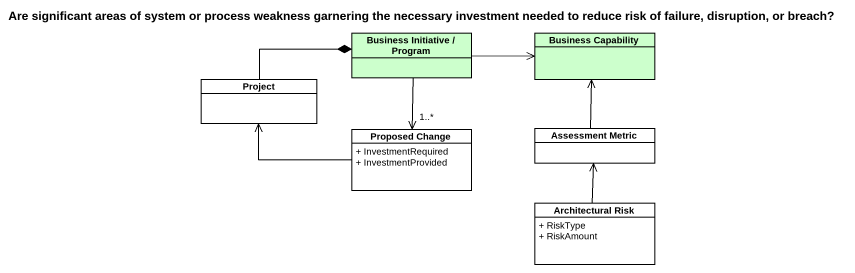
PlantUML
@startuml
title Are significant areas of system or process weakness garnering the necessary investment needed to reduce risk of failure, disruption, or breach?
hide circle
hide empty members
skinparam classAttributeIconSize 0
class "Business Initiative / Program" as Business_Initiative_Program #CCFFCC
class "Business Capability" as Business_Capability #CCFFCC
class Project
class "Proposed Change" as Proposed_Change #FFFFFF {
  + InvestmentRequired
  + InvestmentProvided
}
class "Assessment Metric" as Assessment_Metric #FFFFFF
class "Architectural Risk" as Architectural_Risk #FFFFFF {
  + RiskType
  + RiskAmount
}
Business_Initiative_Program -right-> Business_Capability
Business_Initiative_Program --> "1..*" Proposed_Change
Project -right-* Business_Initiative_Program
Proposed_Change -left-> Project
Assessment_Metric -up-> Business_Capability
Architectural_Risk -up-> Assessment_Metric
@enduml
